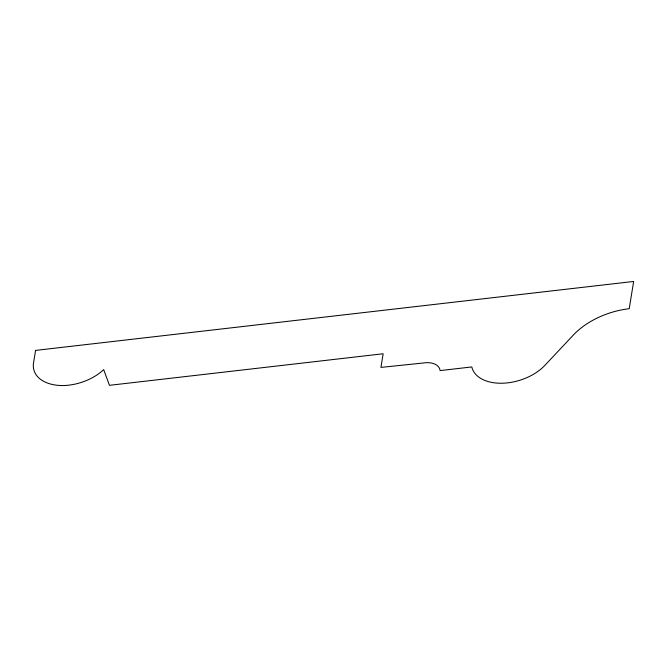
<?xml version="1.0" encoding="UTF-8"?>
<svg xmlns="http://www.w3.org/2000/svg" width="667" height="667" viewBox="0 0 667 667"><rect width="100%" height="100%" fill="white"/><g stroke="black" fill="none" stroke-linecap="round" stroke-linejoin="round"><path stroke-width="1" d="M35.576 350.4L33.358 364.015A41.804 25.738 -17.3 0 0 63.84 385.543A41.404 25.488 -17.3 0 0 103.677 369.61L109.463 385.318L383.158 353.768L380.94 367.392L422.82 363.056A18.126 11.164 -17.3 0 1 440.095 370.594L471.794 366.942A41.954 25.83 -17.3 0 0 502.176 383.233A41.954 25.83 -17.3 0 0 544.922 365.324L573.42 334.984A62.94 38.744 -17.3 0 1 629.214 308.704L633.65 281.457L35.576 350.4"/></g></svg>
